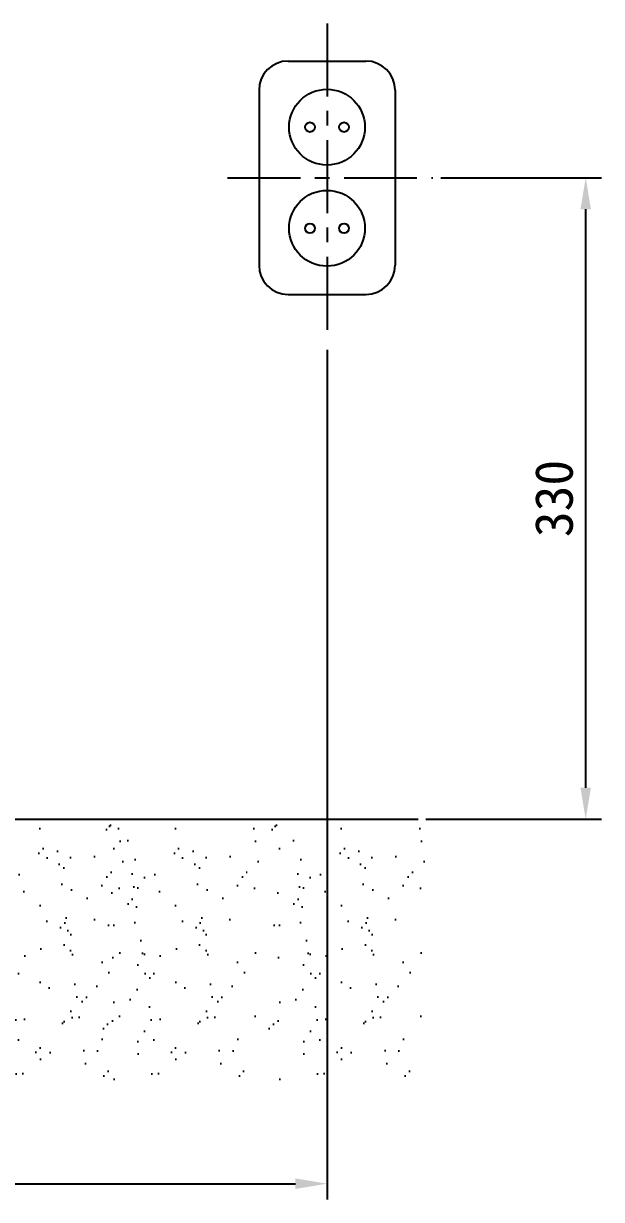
# Model space of a CAD drawing. Header units: millimetres. Extents: x -8699 to 14519, y -2727 to 7848.
# Drawn here: x 2814 to 3112, y -2124 to -1519 of the extents above; entities that cross this region are included whole.
import ezdxf

# ---------------------------------------------------------------- set-up
doc = ezdxf.new("R2010")
doc.units = ezdxf.units.MM
doc.linetypes.add('CENTER', pattern=[2, 1.25, -0.25, 0.25, -0.25])
doc.dimstyles.new('ISO-25', dxfattribs={"dimtxt": 2.5, "dimasz": 2.5, "dimexe": 1.25, "dimexo": 0.625, "dimtad": 1, "dimdsep": 46, "dimtxsty": 'Standard', "dimcen": 2.5, "dimadec": 0, "dimazin": 0, "dimtfac": 1, "dimtmove": 0, "dimatfit": 3, "dimfxl": 1, "dimarcsym": 0})

# ---------------------------------------------------------------- blocks, each defined once
blk = doc.blocks.new('*D248')
at = {"color": 3, "lineweight": -2, "transparency": 16777216}
for p, q in [((3028.88, -1598.2), (3111.59, -1598.2)), ((3103.47, -1911.95), (3103.47, -1614.45)), ((3021.25, -1928.2), (3111.59, -1928.2))]:
    blk.add_line(p, q, dxfattribs=at)
at = {"color": 3, "transparency": 16777216}
for points in [[(3100.76, -1614.45), (3106.17, -1614.45), (3103.47, -1598.2)], [(3100.76, -1911.95), (3106.17, -1911.95), (3103.47, -1928.2)]]:
    blk.add_solid(points, dxfattribs=at)
at = {"layer": 'DEFPOINTS', "color": 0, "transparency": 16777216}
for p in [(3024.81, -1598.2), (3103.47, -1598.2), (3017.18, -1928.2)]:
    blk.add_point(p, dxfattribs=at)
at = {"color": 3, "transparency": 16777216, "insert": (3087.22, -1763.2), "char_height": 19.5, "attachment_point": 5, "rotation": 90}
blk.add_mtext('330', dxfattribs=at)
blk = doc.blocks.new('*D249')
at = {"color": 3, "lineweight": -2, "transparency": 16777216}
for p, q in [((2970.34, -1686.66), (2970.34, -2123.77)), ((2595.62, -2008.98), (2595.62, -2123.77)), ((2611.87, -2115.65), (2954.09, -2115.65))]:
    blk.add_line(p, q, dxfattribs=at)
at = {"color": 3, "transparency": 16777216}
for points in [[(2611.87, -2112.94), (2611.87, -2118.36), (2595.62, -2115.65)], [(2954.09, -2112.94), (2954.09, -2118.36), (2970.34, -2115.65)]]:
    blk.add_solid(points, dxfattribs=at)
at = {"layer": 'DEFPOINTS', "color": 0, "transparency": 16777216}
for p in [(2970.34, -1682.6), (2595.62, -2004.92), (2970.34, -2115.65)]:
    blk.add_point(p, dxfattribs=at)
at = {"color": 3, "transparency": 16777216, "insert": (2782.98, -2099.4), "char_height": 19.5, "attachment_point": 5}
blk.add_mtext('375', dxfattribs=at)

msp = doc.modelspace()

# ---------------------------------------------------------------- hatches: boundary and pattern name
at = {"ltscale": 0.5}
h = msp.add_hatch(dxfattribs=at)
h.set_pattern_fill('AR-SAND', color=256, scale=0.5, angle=-90, style=0)
h.set_pattern_definition([(307.5, (15424.805, 6053.185), (24.470662, 0.800016), [0, -19.304, 0, -21.59, 0, -20.6375]), (277.5, (15424.805, 6053.185), (35.841255, -22.476164), [0, -10.414, 0, -17.399, 0, -6.6675]), (237.5, (15424.805, 6068.806), (0.07186, -39.54962), [0, -6.35, 0, -22.86, 0, -29.845]), (227.5, (15424.805, 6068.806), (11.14647, -38.17782), [0, -3.175, 0, -14.986, 0, -17.145])])
h.paths.add_polyline_path([(2782.83, -2062.71), (2866.13, -2062.71), (2866.13, -1931.09), (2782.83, -1931.09)])
h = msp.add_hatch(dxfattribs=at)
h.set_pattern_fill('AR-SAND', color=256, scale=0.5, angle=-90, style=0)
h.set_pattern_definition([(307.5, (15494.55, 6053.185), (24.470662, 0.800016), [0, -19.304, 0, -21.59, 0, -20.6375]), (277.5, (15494.55, 6053.185), (35.841255, -22.476164), [0, -10.414, 0, -17.399, 0, -6.6675]), (237.5, (15494.55, 6068.806), (0.07186, -39.54962), [0, -6.35, 0, -22.86, 0, -29.845]), (227.5, (15494.55, 6068.806), (11.14647, -38.17782), [0, -3.175, 0, -14.986, 0, -17.145])])
h.paths.add_polyline_path([(2852.58, -2062.71), (2935.87, -2062.71), (2935.87, -1931.09), (2852.58, -1931.09)])
h = msp.add_hatch(dxfattribs=at)
h.set_pattern_fill('AR-SAND', color=256, scale=0.5, angle=-90, style=0)
h.set_pattern_definition([(307.5, (15579.842, 6053.185), (24.470662, 0.800016), [0, -19.304, 0, -21.59, 0, -20.6375]), (277.5, (15579.842, 6053.185), (35.841255, -22.476164), [0, -10.414, 0, -17.399, 0, -6.6675]), (237.5, (15579.842, 6068.806), (0.07186, -39.54962), [0, -6.35, 0, -22.86, 0, -29.845]), (227.5, (15579.842, 6068.806), (11.14647, -38.17782), [0, -3.175, 0, -14.986, 0, -17.145])])
h.paths.add_polyline_path([(2937.87, -2062.71), (3021.17, -2062.71), (3021.17, -1931.09), (2937.87, -1931.09)])

# ---------------------------------------------------------------- linework, layer by layer
at = {"color": 1, "linetype": 'CENTER', "ltscale": 30}
for p, q in [((2970.34, -1518.88), (2970.34, -1682.6)), ((2919.12, -1598.2), (3024.81, -1598.2))]:
    msp.add_line(p, q, dxfattribs=at)
for p, q in [((2950.34, -1538.2), (2990.34, -1538.2)), ((2935.34, -1553.2), (2935.34, -1643.2)), ((3005.34, -1553.2), (3005.34, -1643.2)), ((2950.34, -1658.2), (2990.34, -1658.2)), ((2248.47, -1928.2), (3017.18, -1928.2))]:
    msp.add_line(p, q)
for centre, radius in [((2970.34, -1572.2), 19.5), ((2961.58, -1572.2), 2.51), ((2979.1, -1572.2), 2.51), ((2970.34, -1624.2), 19.5), ((2961.58, -1624.2), 2.51), ((2979.1, -1624.2), 2.51)]:
    msp.add_circle(centre, radius)
for centre, start, end in [((2950.34, -1553.2), 90, 180), ((2990.34, -1553.2), 0, 90), ((2950.34, -1643.2), 180, 270), ((2990.34, -1643.2), 270, 0)]:
    msp.add_arc(centre, 15, start, end)

# ---------------------------------------------------------------- dimensions: what is measured, and where the dimension line sits
dim = msp.add_linear_dim(base=(3103.47, -1598.2), p1=(3017.18, -1928.2), p2=(3024.81, -1598.2), angle=90, dimstyle='ISO-25', override={"dimscale": 6.5, "dimtxt": 3, "dimgap": 1, "dimdec": 0, "dimclrd": 3, "dimclre": 3, "dimclrt": 3, "dimtdec": 0})
dim.commit()
dim.dimension.update_dxf_attribs({"geometry": '*D248', "text_midpoint": (3087.22, -1763.2)})
dim = msp.add_linear_dim(base=(2970.34, -2115.65), p1=(2595.62, -2004.92), p2=(2970.34, -1682.6), dimstyle='ISO-25', override={"dimscale": 6.5, "dimtxt": 3, "dimgap": 1, "dimdec": 0, "dimclrd": 3, "dimclre": 3, "dimclrt": 3, "dimtdec": 0})
dim.commit()
dim.dimension.update_dxf_attribs({"geometry": '*D249', "text_midpoint": (2782.98, -2099.4)})

doc.saveas('drawing.dxf')
